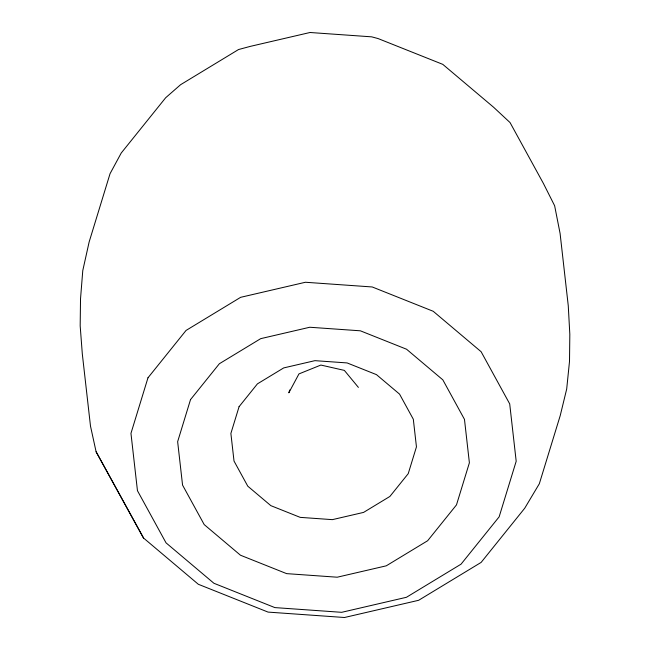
<?xml version="1.0" encoding="UTF-8"?>
<svg xmlns="http://www.w3.org/2000/svg" width="650" height="650" viewBox="0 0 650 650"><rect width="100%" height="100%" fill="white"/><g stroke="black" fill="none" stroke-linecap="round" stroke-linejoin="round"><path stroke-width="0.97" d="M289.762 389.951L288.827 392.811L298.951 373.912L320.873 365.056L344.346 370.386L358.402 387.4M143.512 538.005L198.323 584.277L268.068 612.097L344.508 617.5L418.632 600.299L481.13 562.404L524.729 508.219L539.329 483.754L560.211 415.659L566.686 389.049L569.514 361.303L569.822 334.271L568.262 305.736L560.089 233.447L554.637 205.757L543.416 183.463L510.055 122.574L493.61 107.258L442.788 64.358L378.105 38.569L371.678 36.839L310.026 32.5L250.266 46.386L238.518 49.546L180.602 84.695L165.669 97.744L121.233 153.01L110.045 173.688L89.139 241.979L82.778 270.579L80.519 298.838L80.178 325.869L82.314 353.974L90.488 426.075L96.094 451.75L143.512 538.005L96.094 451.75M147.972 377.804L130.959 433.363L137.459 490.701L166.034 542.847L213.923 583.278L274.869 607.596L341.673 612.316L406.445 597.285L461.053 564.168L499.151 516.823L516.189 461.256L509.706 403.894L481.122 351.723L433.209 311.277L372.231 286.967L305.419 282.262L240.646 297.318L186.046 330.444L147.972 377.804M190.523 399.604L177.645 441.675L182.561 485.103L204.206 524.599L240.476 555.222L286.634 573.633L337.22 577.208L386.271 565.825L427.635 540.743L456.487 504.887L469.389 462.808L464.474 419.364L442.829 379.852L406.543 349.221L360.368 330.809L309.766 327.251L260.707 338.65L219.359 363.74L190.523 399.604M239.078 406.681L230.88 433.444L234.016 461.061L247.78 486.184L270.847 505.651L300.202 517.367L332.377 519.642L363.577 512.403L389.886 496.454L408.241 473.647L416.447 446.875L413.319 419.25L399.555 394.119L376.472 374.636L347.1 362.928L314.917 360.661L283.717 367.908L257.416 383.866L239.078 406.681"/></g></svg>
